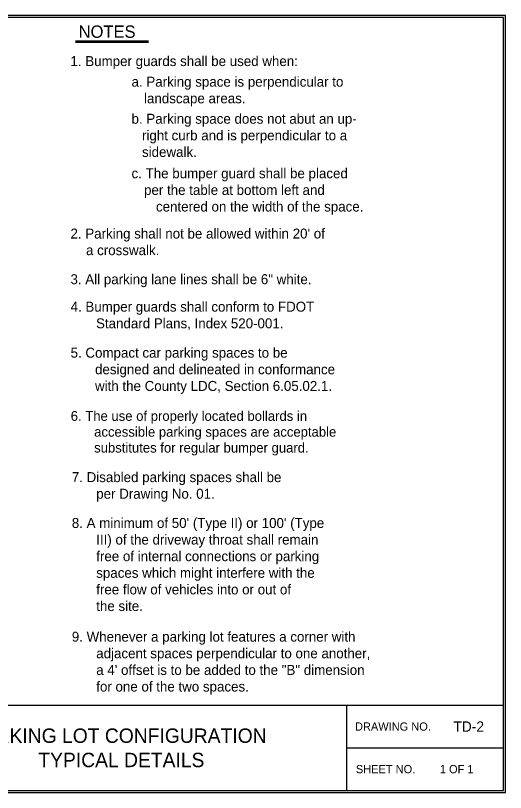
# Model space of a CAD drawing. Extents: x -251.9 to -241.3, y -113.4 to -105.8.
# Drawn here: x -246.08 to -241.32, y -113.37 to -105.83 of the extents above; entities that cross this region are included whole.
import ezdxf

# ---------------------------------------------------------------- set-up
doc = ezdxf.new("R2010")
doc.units = 0
doc.layers.add('Default', color=7, linetype='Continuous')
doc.layers.add('TBLOCK', color=7, linetype='Continuous')

msp = doc.modelspace()

# ---------------------------------------------------------------- linework, layer by layer
at = {"layer": 'Default'}
for p, q in [((-245.4969, -106.0761), (-244.7883, -106.0761)), ((-245.4969, -106.088), (-244.7883, -106.088))]:
    msp.add_line(p, q, dxfattribs=at)
at = {"layer": 'Defpoints'}
msp.add_lwpolyline([(-241.3212, -113.3693), (-241.3212, -105.8293), (-251.8612, -105.8293), (-251.8612, -113.3693)], close=True, dxfattribs=at)
at = {"layer": 'TBLOCK'}
for p, q in [((-251.8412, -112.5229), (-241.3412, -112.5229)), ((-242.8638, -112.5229), (-242.8638, -113.3493)), ((-242.8638, -112.9361), (-241.3412, -112.9361))]:
    msp.add_line(p, q, dxfattribs=at)
msp.add_lwpolyline([(-241.3412, -113.3493), (-241.3412, -105.8493), (-251.8412, -105.8493), (-251.8412, -113.3493)], close=True, dxfattribs=at)

# ---------------------------------------------------------------- texts
at = {"layer": 'Default'}
for s, height, p in [('NOTES', 0.12, (-245.466, -106.0456)), ('1. Bumper guards shall be used when:', 0.096759, (-245.5452, -106.3196)), ('a. Parking space is perpendicular to  ', 0.096759, (-244.9522, -106.5199)), ('  landscape areas.', 0.096759, (-244.9027, -106.6812)), ('b. Parking space does not abut an up-', 0.096759, (-244.9522, -106.8793)), ('  right curb and is perpendicular to a', 0.096759, (-244.9225, -107.0406)), ('  sidewalk.', 0.096759, (-244.9225, -107.2019)), ('c. The bumper guard shall be placed', 0.096759, (-244.9522, -107.4089)), ('  per the table at bottom left and ', 0.096759, (-244.9027, -107.5702)), ('centered on the width of the space.', 0.096759, (-244.7149, -107.7314)), ("2. Parking shall not be allowed within 20' of ", 0.096759, (-245.5452, -107.9934)), ('  a crosswalk.', 0.096759, (-245.4662, -108.1547)), ('3. All parking lane lines shall be 6" white.', 0.096759, (-245.5452, -108.4365)), ('4. Bumper guards shall conform to FDOT', 0.096759, (-245.544, -108.7033)), ('Standard Plans, Index 520-001.', 0.096759, (-245.2969, -108.8646)), ('5. Compact car parking spaces to be', 0.096759, (-245.544, -109.1499)), ('designed and delineated in conformance', 0.096759, (-245.3068, -109.3112)), ('with the County LDC, Section 6.05.02.1.', 0.096759, (-245.3068, -109.4724)), ('6. The use of properly located bollards in', 0.095, (-245.5428, -109.7629)), ('accessible parking spaces are acceptable', 0.095, (-245.3155, -109.9167)), ('substitutes for regular bumper guard.', 0.095, (-245.3155, -110.0705)), ('7. Disabled parking spaces shall be ', 0.096759, (-245.5322, -110.3573)), ('per Drawing No. 01.', 0.096759, (-245.295, -110.5185)), ("8. A minimum of 50' (Type II) or 100' (Type ", 0.096759, (-245.5322, -110.8022)), ('III) of the driveway throat shall remain ', 0.096759, (-245.295, -110.9634)), ('free of internal connections or parking', 0.096759, (-245.295, -111.1247)), ('spaces which might interfere with the ', 0.096759, (-245.295, -111.286)), ('free flow of vehicles into or out of ', 0.096759, (-245.295, -111.4472)), ('the site.', 0.09676, (-245.295, -111.6085)), ('9. Whenever a parking lot features a corner with', 0.096759, (-245.5322, -111.906)), ('adjacent spaces perpendicular to one another,', 0.096759, (-245.295, -112.0673)), ('a 4\' offset is to be added to the "B" dimension', 0.096759, (-245.295, -112.2286)), ('for one of the two spaces.', 0.096759, (-245.295, -112.3898)), ('DRAWING NO.', 0.08, (-242.7823, -112.7695)), ('TD-2', 0.1, (-241.8267, -112.7797)), ('PARKING LOT CONFIGURATION ', 0.14, (-246.5221, -112.8882)), ('TYPICAL DETAILS', 0.14, (-245.8574, -113.1239)), ('SHEET NO.', 0.08, (-242.7739, -113.1827)), ('1 OF 1', 0.08, (-241.9586, -113.1827))]:
    msp.add_text(s, height=height, dxfattribs=at).set_placement(p)

doc.saveas('drawing.dxf')
